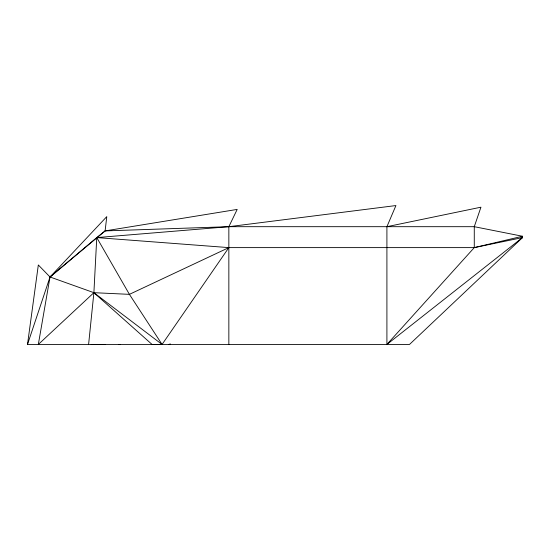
<?xml version="1.0" encoding="UTF-8"?>
<svg xmlns="http://www.w3.org/2000/svg" width="550" height="550" viewBox="0 0 550 550"><rect width="100%" height="100%" fill="white"/><g stroke="black" fill="none" stroke-linecap="round" stroke-linejoin="round"><path stroke-width="0.82" d="M88.605 344.438L93.892 292.683L96.766 237.593L105.112 230.911L237.194 209.413L228.848 226.689L228.848 344.444M105.112 230.911L106.782 216.631L50.016 276.994L27.5 344.444L409.516 344.444L522.5 237.593L522.5 236.252L474.272 226.689L228.848 226.689L105.112 230.911L50.016 276.994L38.328 344.444L93.892 292.683L129.415 294.353L228.848 247.617L474.272 247.617L522.5 237.593L386.911 344.444L386.911 226.689L395.931 205.556L228.848 226.689L96.766 237.593L50.016 276.994L38.328 264.969L27.5 344.444M386.911 344.444L474.272 247.617L522.5 236.252M168.747 344.444L170.383 343.942M520.857 238.088L522.5 237.593M386.911 226.689L480.947 207.185L474.272 226.689L474.272 247.617M118.387 344.444L120.326 344.438M91.142 344.438L104.974 344.438M50.016 276.994L93.892 292.683L162.064 344.444L228.848 247.617L96.766 237.593L129.415 294.353L162.064 344.444L152.047 344.438L93.892 292.683"/></g></svg>
